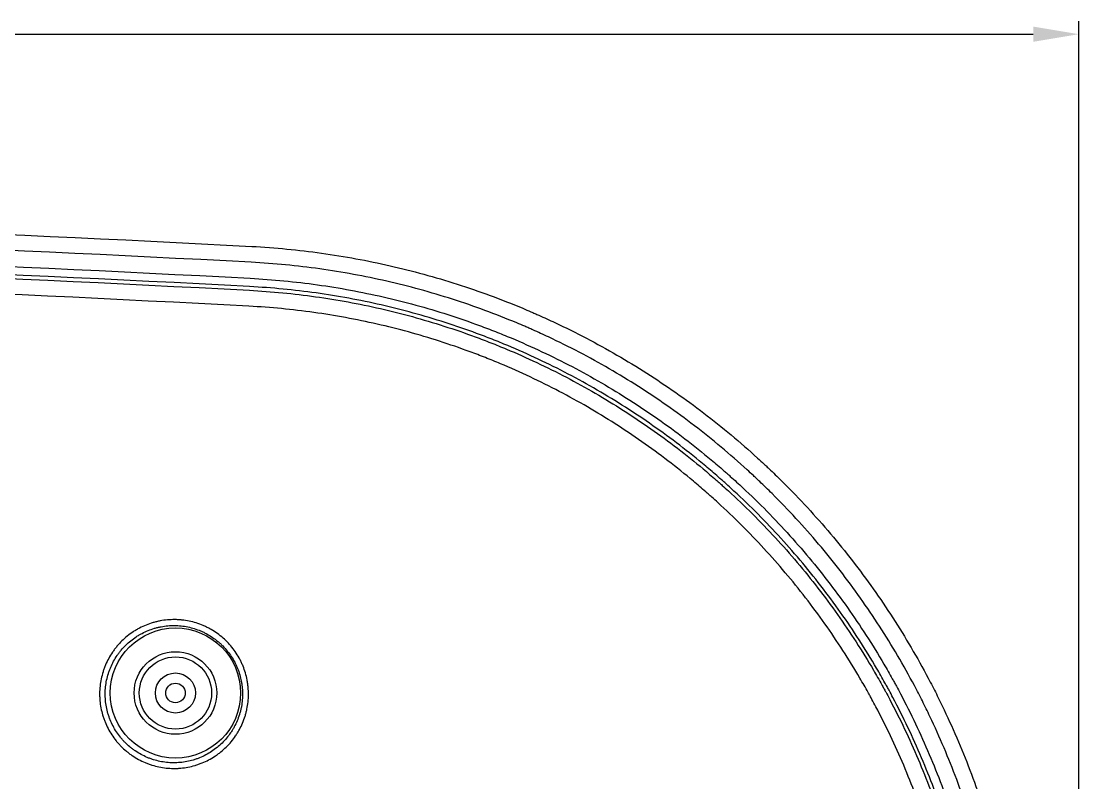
# Model space of a CAD drawing. Extents: x 60870 to 61464, y -29263 to -28843.
# Drawn here: x 61181.4 to 61246.4, y -29044.9 to -28998.1 of the extents above; entities that cross this region are included whole.
import ezdxf

# ---------------------------------------------------------------- set-up
doc = ezdxf.new("R2010")
doc.units = 0
doc.header["$LTSCALE"] = 7
doc.header["$MEASUREMENT"] = 0
doc.layers.add('08_ALL_FEATURES', color=7, linetype='CONTINUOUS')
doc.layers.add('DIM', color=2, linetype='CONTINUOUS')

msp = doc.modelspace()

# ---------------------------------------------------------------- linework, layer by layer
at = {"layer": '08_ALL_FEATURES', "color": 7, "linetype": 'Continuous'}
for radius in [4, 2.537, 2.221, 1.23, 0.6]:
    msp.add_circle((61190.911, -29039.39), radius, dxfattribs=at)
for points, knots in [([(60997.227, -29011.953), (61001.356, -29011.733), (61005.486, -29011.528), (61013.747, -29011.143), (61026.14, -29010.608), (61038.536, -29010.196), (61063.333, -29009.537), (61079.871, -29009.318), (61112.959, -29009.318), (61146.034, -29009.757), (61179.082, -29011.075), (61195.599, -29011.953)], [0, 0, 0, 0, 0.0625, 0.0625, 0.125, 0.25, 0.25, 0.5, 0.5, 0.75, 1, 1, 1, 1]), ([(61195.569, -29012.929), (61179.057, -29012.051), (61146.018, -29010.734), (61112.953, -29010.294), (61079.874, -29010.294), (61046.808, -29010.734), (61013.769, -29012.051), (60997.257, -29012.929)], [0, 0, 0, 0, 0.25, 0.5, 0.5, 0.75, 1, 1, 1, 1]), ([(60997.319, -29013.912), (60999.381, -29013.803), (61001.444, -29013.696), (61005.57, -29013.491), (61011.76, -29013.192), (61026.206, -29012.568), (61038.591, -29012.157), (61063.366, -29011.499), (61079.888, -29011.279), (61112.945, -29011.279), (61145.989, -29011.719), (61179.006, -29013.035), (61195.508, -29013.912)], [0, 0, 0, 0, 0.03125, 0.03125, 0.0625, 0.125, 0.25, 0.25, 0.5, 0.5, 0.75, 1, 1, 1, 1]), ([(61195.471, -29014.422), (61178.975, -29013.544), (61145.971, -29012.229), (61112.939, -29011.79), (61079.894, -29011.789), (61063.378, -29012.009), (61038.613, -29012.667), (61030.359, -29012.941), (61017.981, -29013.435), (61013.855, -29013.613), (61007.667, -29013.901), (61005.604, -29014), (61001.48, -29014.206), (60999.417, -29014.312), (60997.356, -29014.422)], [0, 0, 0, 0, 0.25, 0.5, 0.5, 0.75, 0.75, 0.875, 0.875, 0.9375, 0.9375, 0.96875, 0.96875, 1, 1, 1, 1]), ([(61195.599, -29011.953), (61197.044, -29012.03), (61198.473, -29012.169), (61201.304, -29012.565), (61202.706, -29012.823), (61205.48, -29013.457), (61206.853, -29013.833), (61209.571, -29014.704), (61210.916, -29015.199), (61212.413, -29015.825), (61212.662, -29015.931), (61212.91, -29016.038), (61213.076, -29016.111), (61213.159, -29016.147), (61213.572, -29016.331), (61213.9, -29016.48), (61214.878, -29016.94), (61215.522, -29017.26), (61217.427, -29018.257), (61218.663, -29018.974), (61221.068, -29020.508), (61222.236, -29021.326), (61224.507, -29023.065), (61225.608, -29023.985), (61226.808, -29025.08), (61226.94, -29025.202), (61227.139, -29025.387), (61227.205, -29025.449), (61227.336, -29025.573), (61227.664, -29025.884), (61227.987, -29026.198), (61228.753, -29026.96), (61229.25, -29027.477), (61230.707, -29029.057), (61231.629, -29030.148), (61233.377, -29032.403), (61234.202, -29033.567), (61235.754, -29035.97), (61236.482, -29037.208), (61237.244, -29038.645), (61237.328, -29038.805), (61237.493, -29039.126), (61237.739, -29039.609), (61237.977, -29040.094), (61238.441, -29041.068), (61238.735, -29041.723), (61239.574, -29043.7), (61240.575, -29046.374), (61241.345, -29049.123), (61241.998, -29051.91), (61242.266, -29053.322), (61242.473, -29054.754)], [0, 0, 0, 0, 0.0625, 0.0625, 0.125, 0.125, 0.1875, 0.1875, 0.25, 0.25, 0.257812, 0.261719, 0.261719, 0.265625, 0.265625, 0.28125, 0.28125, 0.3125, 0.3125, 0.375, 0.375, 0.4375, 0.4375, 0.5, 0.5, 0.507812, 0.507812, 0.511719, 0.511719, 0.515625, 0.53125, 0.53125, 0.5625, 0.5625, 0.625, 0.625, 0.6875, 0.6875, 0.75, 0.75, 0.757812, 0.757812, 0.765625, 0.78125, 0.78125, 0.8125, 0.8125, 0.875, 0.9375, 0.9375, 1, 1, 1, 1]), ([(61241.517, -29054.885), (61241.314, -29053.481), (61241.051, -29052.097), (61240.411, -29049.365), (61239.657, -29046.67), (61238.675, -29044.049), (61237.853, -29042.111), (61237.564, -29041.469), (61237.109, -29040.514), (61236.877, -29040.039), (61236.636, -29039.566), (61236.473, -29039.251), (61236.391, -29039.094), (61235.644, -29037.686), (61234.931, -29036.471), (61233.409, -29034.116), (61232.6, -29032.975), (61230.887, -29030.764), (61229.984, -29029.695), (61228.555, -29028.147), (61228.067, -29027.64), (61227.317, -29026.893), (61227, -29026.585), (61226.679, -29026.28), (61226.55, -29026.159), (61226.486, -29026.098), (61226.291, -29025.917), (61226.161, -29025.797), (61224.985, -29024.724), (61223.905, -29023.821), (61221.68, -29022.117), (61220.534, -29021.315), (61218.177, -29019.811), (61216.965, -29019.109), (61215.098, -29018.131), (61214.467, -29017.818), (61213.509, -29017.367), (61213.187, -29017.22), (61212.782, -29017.041), (61212.701, -29017.005), (61212.538, -29016.934), (61212.295, -29016.828), (61212.051, -29016.724), (61210.584, -29016.111), (61209.265, -29015.626), (61206.601, -29014.772), (61205.255, -29014.404), (61202.535, -29013.782), (61201.162, -29013.529), (61198.387, -29013.14), (61196.985, -29013.004), (61195.569, -29012.929)], [0, 0, 0, 0, 0.0625, 0.0625, 0.125, 0.1875, 0.1875, 0.21875, 0.21875, 0.234375, 0.242187, 0.242187, 0.25, 0.25, 0.3125, 0.3125, 0.375, 0.375, 0.4375, 0.4375, 0.46875, 0.46875, 0.484375, 0.488281, 0.488281, 0.492187, 0.492187, 0.5, 0.5, 0.5625, 0.5625, 0.625, 0.625, 0.6875, 0.6875, 0.71875, 0.71875, 0.734375, 0.734375, 0.738281, 0.738281, 0.742187, 0.75, 0.75, 0.8125, 0.8125, 0.875, 0.875, 0.9375, 0.9375, 1, 1, 1, 1]), ([(61240.027, -29055.107), (61239.83, -29053.746), (61239.575, -29052.405), (61238.956, -29049.758), (61238.59, -29048.454), (61237.751, -29045.882), (61237.277, -29044.614), (61236.218, -29042.116), (61235.633, -29040.885), (61234.912, -29039.522), (61234.79, -29039.295), (61234.666, -29039.069), (61234.584, -29038.918), (61234.542, -29038.843), (61234.333, -29038.468), (61234.163, -29038.17), (61233.643, -29037.284), (61233.285, -29036.702), (61232.177, -29034.985), (61231.392, -29033.876), (61229.732, -29031.732), (61228.856, -29030.696), (61227.015, -29028.697), (61226.048, -29027.734), (61224.909, -29026.692), (61224.781, -29026.577), (61224.589, -29026.405), (61224.525, -29026.348), (61224.396, -29026.234), (61224.074, -29025.951), (61223.748, -29025.672), (61222.961, -29025.013), (61222.429, -29024.587), (61220.807, -29023.344), (61219.696, -29022.565), (61217.411, -29021.106), (61216.237, -29020.425), (61213.829, -29019.162), (61212.594, -29018.581), (61211.169, -29017.983), (61211.01, -29017.918), (61210.691, -29017.788), (61210.213, -29017.597), (61209.734, -29017.414), (61208.771, -29017.059), (61208.127, -29016.837), (61206.183, -29016.213), (61203.566, -29015.496), (61200.897, -29015.004), (61198.203, -29014.627), (61196.844, -29014.495), (61195.471, -29014.422)], [0, 0, 0, 0, 0.0625, 0.0625, 0.125, 0.125, 0.1875, 0.1875, 0.25, 0.25, 0.257812, 0.261719, 0.261719, 0.265625, 0.265625, 0.28125, 0.28125, 0.3125, 0.3125, 0.375, 0.375, 0.4375, 0.4375, 0.5, 0.5, 0.507813, 0.507813, 0.511719, 0.511719, 0.515625, 0.53125, 0.53125, 0.5625, 0.5625, 0.625, 0.625, 0.6875, 0.6875, 0.75, 0.75, 0.757813, 0.757813, 0.765625, 0.78125, 0.78125, 0.8125, 0.8125, 0.875, 0.9375, 0.9375, 1, 1, 1, 1]), ([(61195.508, -29013.912), (61196.895, -29013.986), (61198.269, -29014.119), (61200.992, -29014.501), (61203.689, -29014.998), (61206.334, -29015.723), (61208.298, -29016.353), (61208.95, -29016.578), (61209.922, -29016.937), (61210.407, -29017.122), (61210.89, -29017.315), (61211.212, -29017.446), (61211.372, -29017.512), (61212.813, -29018.115), (61214.061, -29018.703), (61216.495, -29019.979), (61217.681, -29020.667), (61219.99, -29022.142), (61221.114, -29022.929), (61222.752, -29024.185), (61223.29, -29024.616), (61224.086, -29025.282), (61224.415, -29025.564), (61224.74, -29025.85), (61224.87, -29025.965), (61224.935, -29026.023), (61225.129, -29026.197), (61225.258, -29026.313), (61226.41, -29027.366), (61227.387, -29028.339), (61229.248, -29030.36), (61230.132, -29031.407), (61231.81, -29033.574), (61232.603, -29034.694), (61233.724, -29036.429), (61234.086, -29037.017), (61234.611, -29037.913), (61234.783, -29038.214), (61234.994, -29038.593), (61235.036, -29038.669), (61235.12, -29038.821), (61235.245, -29039.05), (61235.368, -29039.279), (61236.097, -29040.656), (61236.687, -29041.9), (61237.758, -29044.425), (61238.237, -29045.706), (61239.085, -29048.306), (61239.454, -29049.624), (61240.081, -29052.299), (61240.338, -29053.655), (61240.537, -29055.03)], [0, 0, 0, 0, 0.0625, 0.0625, 0.125, 0.1875, 0.1875, 0.21875, 0.21875, 0.234375, 0.242188, 0.242188, 0.25, 0.25, 0.3125, 0.3125, 0.375, 0.375, 0.4375, 0.4375, 0.46875, 0.46875, 0.484375, 0.488281, 0.488281, 0.492188, 0.492188, 0.5, 0.5, 0.5625, 0.5625, 0.625, 0.625, 0.6875, 0.6875, 0.71875, 0.71875, 0.734375, 0.734375, 0.738281, 0.738281, 0.742187, 0.75, 0.75, 0.8125, 0.8125, 0.875, 0.875, 0.9375, 0.9375, 1, 1, 1, 1]), ([(61195.459, -29014.65), (61196.825, -29014.723), (61198.179, -29014.854), (61200.86, -29015.23), (61203.515, -29015.719), (61206.12, -29016.433), (61208.054, -29017.054), (61208.696, -29017.275), (61209.653, -29017.628), (61210.131, -29017.81), (61210.607, -29018), (61210.923, -29018.129), (61211.082, -29018.194), (61212.5, -29018.788), (61213.729, -29019.367), (61216.126, -29020.624), (61217.294, -29021.301), (61219.568, -29022.754), (61220.674, -29023.529), (61222.288, -29024.766), (61222.818, -29025.19), (61223.601, -29025.846), (61223.925, -29026.123), (61224.246, -29026.406), (61224.374, -29026.519), (61224.438, -29026.576), (61224.629, -29026.747), (61224.756, -29026.861), (61225.89, -29027.898), (61226.852, -29028.856), (61228.685, -29030.846), (61229.556, -29031.877), (61231.208, -29034.011), (61231.989, -29035.114), (61233.092, -29036.823), (61233.449, -29037.402), (61233.966, -29038.284), (61234.135, -29038.58), (61234.343, -29038.954), (61234.385, -29039.029), (61234.467, -29039.178), (61234.59, -29039.403), (61234.711, -29039.629), (61235.429, -29040.986), (61236.011, -29042.21), (61237.065, -29044.697), (61237.537, -29045.958), (61238.372, -29048.518), (61238.736, -29049.817), (61239.352, -29052.45), (61239.606, -29053.786), (61239.802, -29055.14)], [0, 0, 0, 0, 0.0625, 0.0625, 0.125, 0.1875, 0.1875, 0.21875, 0.21875, 0.234375, 0.242188, 0.242188, 0.25, 0.25, 0.3125, 0.3125, 0.375, 0.375, 0.4375, 0.4375, 0.46875, 0.46875, 0.484375, 0.488281, 0.488281, 0.492188, 0.492188, 0.5, 0.5, 0.5625, 0.5625, 0.625, 0.625, 0.6875, 0.6875, 0.71875, 0.71875, 0.734375, 0.734375, 0.738281, 0.738281, 0.742188, 0.75, 0.75, 0.8125, 0.8125, 0.875, 0.875, 0.9375, 0.9375, 1, 1, 1, 1]), ([(61238.845, -29055.271), (61238.653, -29053.945), (61238.405, -29052.637), (61237.801, -29050.059), (61237.445, -29048.788), (61236.627, -29046.281), (61236.165, -29045.046), (61235.133, -29042.611), (61234.564, -29041.412), (61233.861, -29040.084), (61233.742, -29039.863), (61233.622, -29039.643), (61233.541, -29039.496), (61233.5, -29039.423), (61233.297, -29039.057), (61233.131, -29038.767), (61232.625, -29037.903), (61232.276, -29037.336), (61231.196, -29035.663), (61230.431, -29034.583), (61228.813, -29032.494), (61227.96, -29031.484), (61226.166, -29029.536), (61225.224, -29028.598), (61224.113, -29027.583), (61223.989, -29027.471), (61223.802, -29027.303), (61223.74, -29027.248), (61223.614, -29027.137), (61223.3, -29026.86), (61222.983, -29026.589), (61222.216, -29025.947), (61221.697, -29025.531), (61220.117, -29024.32), (61219.034, -29023.561), (61216.807, -29022.139), (61215.664, -29021.476), (61213.317, -29020.246), (61212.114, -29019.679), (61210.725, -29019.097), (61210.57, -29019.033), (61210.26, -29018.907), (61209.794, -29018.721), (61209.327, -29018.542), (61208.389, -29018.196), (61207.761, -29017.98), (61205.867, -29017.372), (61203.317, -29016.673), (61200.717, -29016.194), (61198.092, -29015.826), (61196.767, -29015.698), (61195.429, -29015.626)], [0, 0, 0, 0, 0.0625, 0.0625, 0.125, 0.125, 0.1875, 0.1875, 0.25, 0.25, 0.257813, 0.261719, 0.261719, 0.265625, 0.265625, 0.28125, 0.28125, 0.3125, 0.3125, 0.375, 0.375, 0.4375, 0.4375, 0.5, 0.5, 0.507813, 0.507813, 0.511719, 0.511719, 0.515625, 0.53125, 0.53125, 0.5625, 0.5625, 0.625, 0.625, 0.6875, 0.6875, 0.75, 0.75, 0.757812, 0.757812, 0.765625, 0.78125, 0.78125, 0.8125, 0.8125, 0.875, 0.9375, 0.9375, 1, 1, 1, 1]), ([(61194.084, -29036.245), (61194.19, -29036.353), (61194.29, -29036.465), (61194.477, -29036.697), (61194.653, -29036.938), (61194.805, -29037.196), (61194.892, -29037.363), (61194.909, -29037.396), (61194.943, -29037.464), (61194.959, -29037.498), (61195.006, -29037.6), (61195.036, -29037.669), (61195.12, -29037.877), (61195.218, -29038.159), (61195.289, -29038.449), (61195.331, -29038.669), (61195.343, -29038.743), (61195.359, -29038.855), (61195.363, -29038.892), (61195.372, -29038.967), (61195.376, -29039.005), (61195.393, -29039.192), (61195.399, -29039.341), (61195.396, -29039.639), (61195.388, -29039.788), (61195.356, -29040.085), (61195.333, -29040.232), (61195.295, -29040.417), (61195.287, -29040.454), (61195.269, -29040.527), (61195.242, -29040.637), (61195.212, -29040.745), (61195.145, -29040.959), (61195.042, -29041.238), (61194.912, -29041.507), (61194.805, -29041.704), (61194.767, -29041.769), (61194.709, -29041.866), (61194.688, -29041.898), (61194.648, -29041.961), (61194.544, -29042.118), (61194.341, -29042.386), (61194.14, -29042.605), (61193.927, -29042.814), (61193.816, -29042.914), (61193.669, -29043.033), (61193.639, -29043.056), (61193.58, -29043.102), (61193.489, -29043.169), (61193.397, -29043.233), (61193.21, -29043.356), (61192.953, -29043.507), (61192.683, -29043.633), (61192.474, -29043.717), (61192.404, -29043.744), (61192.261, -29043.794), (61192.19, -29043.817), (61191.974, -29043.88), (61191.684, -29043.951), (61191.389, -29043.992), (61191.166, -29044.013), (61191.091, -29044.018), (61190.979, -29044.023), (61190.941, -29044.024), (61190.866, -29044.025), (61190.828, -29044.025), (61190.64, -29044.024), (61190.49, -29044.015), (61190.194, -29043.984), (61189.9, -29043.938), (61189.61, -29043.863), (61189.431, -29043.808), (61189.395, -29043.796), (61189.324, -29043.772), (61189.288, -29043.759), (61189.182, -29043.721), (61189.112, -29043.693), (61188.905, -29043.605), (61188.636, -29043.476), (61188.38, -29043.32), (61188.225, -29043.215), (61188.194, -29043.193), (61188.133, -29043.149), (61188.103, -29043.127), (61188.012, -29043.059), (61187.953, -29043.012), (61187.78, -29042.868), (61187.67, -29042.766), (61187.512, -29042.606), (61187.435, -29042.523), (61187.361, -29042.438), (61187.312, -29042.381), (61187.288, -29042.352), (61187.17, -29042.205), (61187.082, -29042.084), (61186.918, -29041.834), (61186.768, -29041.577), (61186.642, -29041.306), (61186.572, -29041.132), (61186.558, -29041.097), (61186.532, -29041.026), (61186.519, -29040.991), (61186.482, -29040.884), (61186.459, -29040.812), (61186.396, -29040.597), (61186.326, -29040.307), (61186.285, -29040.012), (61186.265, -29039.788), (61186.26, -29039.714), (61186.255, -29039.601), (61186.254, -29039.563), (61186.253, -29039.488), (61186.253, -29039.45), (61186.255, -29039.262), (61186.264, -29039.113), (61186.296, -29038.816), (61186.319, -29038.669), (61186.379, -29038.377), (61186.417, -29038.233), (61186.473, -29038.053), (61186.485, -29038.017), (61186.509, -29037.946), (61186.547, -29037.839), (61186.588, -29037.735), (61186.676, -29037.528), (61186.806, -29037.26), (61186.961, -29037.006), (61187.088, -29036.82), (61187.131, -29036.759), (61187.2, -29036.669), (61187.223, -29036.639), (61187.27, -29036.58), (61187.388, -29036.434), (61187.616, -29036.188), (61187.839, -29035.989), (61188.071, -29035.802), (61188.192, -29035.714), (61188.349, -29035.611), (61188.381, -29035.59), (61188.445, -29035.551), (61188.542, -29035.492), (61188.64, -29035.438), (61188.838, -29035.334), (61189.109, -29035.209), (61189.39, -29035.111), (61189.606, -29035.047), (61189.678, -29035.027), (61189.788, -29035.001), (61189.825, -29034.992), (61189.899, -29034.977), (61189.936, -29034.969), (61190.12, -29034.934), (61190.415, -29034.893), (61190.713, -29034.881), (61190.937, -29034.882), (61191.012, -29034.885), (61191.161, -29034.893), (61191.236, -29034.899), (61191.462, -29034.923), (61191.61, -29034.947), (61191.902, -29035.007), (61192.19, -29035.082), (61192.471, -29035.185), (61192.643, -29035.258), (61192.678, -29035.273), (61192.746, -29035.304), (61192.781, -29035.32), (61192.883, -29035.369), (61192.949, -29035.403), (61193.147, -29035.511), (61193.401, -29035.666), (61193.639, -29035.845), (61193.868, -29036.036), (61193.978, -29036.138), (61194.084, -29036.245)], [0, 0, 0, 0, 0.015625, 0.015625, 0.03125, 0.046875, 0.046875, 0.050781, 0.050781, 0.054688, 0.054688, 0.0625, 0.0625, 0.078125, 0.09375, 0.09375, 0.101563, 0.101563, 0.105469, 0.105469, 0.109375, 0.109375, 0.125, 0.125, 0.140625, 0.140625, 0.15625, 0.15625, 0.160156, 0.160156, 0.164063, 0.171875, 0.171875, 0.1875, 0.203125, 0.203125, 0.210938, 0.210938, 0.214844, 0.214844, 0.21875, 0.234375, 0.25, 0.25, 0.265625, 0.265625, 0.269531, 0.269531, 0.273438, 0.28125, 0.28125, 0.296875, 0.3125, 0.3125, 0.320313, 0.320313, 0.328125, 0.328125, 0.34375, 0.359375, 0.359375, 0.367188, 0.367188, 0.371094, 0.371094, 0.375, 0.375, 0.390625, 0.390625, 0.40625, 0.421875, 0.421875, 0.425781, 0.425781, 0.429688, 0.429688, 0.4375, 0.4375, 0.453125, 0.46875, 0.46875, 0.472656, 0.472656, 0.476563, 0.476563, 0.484375, 0.484375, 0.5, 0.5, 0.507813, 0.511719, 0.511719, 0.515625, 0.515625, 0.53125, 0.53125, 0.546875, 0.5625, 0.5625, 0.566406, 0.566406, 0.570313, 0.570313, 0.578125, 0.578125, 0.59375, 0.609375, 0.609375, 0.617188, 0.617188, 0.621094, 0.621094, 0.625, 0.625, 0.640625, 0.640625, 0.65625, 0.65625, 0.671875, 0.671875, 0.675781, 0.675781, 0.679688, 0.6875, 0.6875, 0.703125, 0.71875, 0.71875, 0.726563, 0.726563, 0.730469, 0.730469, 0.734375, 0.75, 0.765625, 0.765625, 0.78125, 0.78125, 0.785156, 0.785156, 0.789063, 0.796875, 0.796875, 0.8125, 0.828125, 0.828125, 0.835938, 0.835938, 0.839844, 0.839844, 0.84375, 0.84375, 0.859375, 0.875, 0.875, 0.882813, 0.882813, 0.890625, 0.890625, 0.90625, 0.90625, 0.921875, 0.9375, 0.9375, 0.941406, 0.941406, 0.945312, 0.945312, 0.953125, 0.953125, 0.96875, 0.984375, 0.984375, 1, 1, 1, 1]), ([(61193.822, -29036.502), (61193.798, -29036.478), (61193.773, -29036.453), (61193.723, -29036.405), (61193.647, -29036.333), (61193.569, -29036.265), (61193.41, -29036.133), (61193.191, -29035.967), (61192.956, -29035.824), (61192.774, -29035.724), (61192.712, -29035.693), (61192.618, -29035.647), (61192.587, -29035.633), (61192.523, -29035.604), (61192.492, -29035.59), (61192.332, -29035.523), (61192.073, -29035.428), (61191.808, -29035.359), (61191.538, -29035.303), (61191.401, -29035.282), (61191.124, -29035.252), (61190.986, -29035.244), (61190.711, -29035.242), (61190.436, -29035.254), (61190.163, -29035.292), (61189.994, -29035.324), (61189.96, -29035.331), (61189.892, -29035.346), (61189.858, -29035.353), (61189.756, -29035.378), (61189.689, -29035.396), (61189.491, -29035.455), (61189.231, -29035.545), (61188.981, -29035.661), (61188.798, -29035.757), (61188.708, -29035.807), (61188.619, -29035.861), (61188.56, -29035.897), (61188.53, -29035.916), (61188.385, -29036.011), (61188.273, -29036.093), (61188.059, -29036.266), (61187.854, -29036.448), (61187.667, -29036.651), (61187.556, -29036.784), (61187.534, -29036.811), (61187.491, -29036.865), (61187.47, -29036.893), (61187.407, -29036.976), (61187.367, -29037.032), (61187.25, -29037.203), (61187.107, -29037.438), (61186.987, -29037.685), (61186.906, -29037.876), (61186.88, -29037.94), (61186.833, -29038.07), (61186.81, -29038.136), (61186.748, -29038.335), (61186.713, -29038.468), (61186.657, -29038.738), (61186.636, -29038.873), (61186.606, -29039.147), (61186.598, -29039.284), (61186.597, -29039.458), (61186.597, -29039.493), (61186.598, -29039.562), (61186.601, -29039.667), (61186.607, -29039.77), (61186.626, -29039.976), (61186.664, -29040.248), (61186.728, -29040.516), (61186.786, -29040.715), (61186.807, -29040.781), (61186.842, -29040.879), (61186.854, -29040.912), (61186.878, -29040.977), (61186.891, -29041.009), (61186.955, -29041.17), (61187.071, -29041.42), (61187.21, -29041.657), (61187.361, -29041.887), (61187.442, -29041.999), (61187.551, -29042.135), (61187.574, -29042.161), (61187.619, -29042.215), (61187.687, -29042.293), (61187.758, -29042.369), (61187.903, -29042.517), (61188.005, -29042.611), (61188.165, -29042.744), (61188.219, -29042.787), (61188.303, -29042.85), (61188.331, -29042.871), (61188.387, -29042.911), (61188.416, -29042.931), (61188.559, -29043.028), (61188.794, -29043.172), (61189.043, -29043.292), (61189.234, -29043.372), (61189.298, -29043.398), (61189.396, -29043.434), (61189.429, -29043.445), (61189.495, -29043.467), (61189.528, -29043.478), (61189.693, -29043.53), (61189.96, -29043.598), (61190.232, -29043.641), (61190.505, -29043.67), (61190.643, -29043.678), (61190.817, -29043.679), (61190.852, -29043.679), (61190.921, -29043.678), (61191.025, -29043.674), (61191.129, -29043.668), (61191.334, -29043.649), (61191.606, -29043.61), (61191.874, -29043.546), (61192.073, -29043.487), (61192.139, -29043.466), (61192.237, -29043.431), (61192.27, -29043.42), (61192.335, -29043.395), (61192.367, -29043.382), (61192.528, -29043.317), (61192.777, -29043.201), (61193.014, -29043.062), (61193.244, -29042.911), (61193.356, -29042.83), (61193.573, -29042.655), (61193.676, -29042.562), (61193.872, -29042.369), (61194.058, -29042.167), (61194.224, -29041.948), (61194.321, -29041.804), (61194.341, -29041.776), (61194.378, -29041.717), (61194.397, -29041.688), (61194.451, -29041.599), (61194.486, -29041.539), (61194.585, -29041.357), (61194.705, -29041.109), (61194.799, -29040.851), (61194.861, -29040.654), (61194.89, -29040.554), (61194.915, -29040.453), (61194.93, -29040.385), (61194.938, -29040.351), (61194.973, -29040.181), (61194.995, -29040.045), (61195.024, -29039.771), (61195.04, -29039.497), (61195.029, -29039.221), (61195.013, -29039.049), (61195.01, -29039.014), (61195.002, -29038.945), (61194.997, -29038.91), (61194.983, -29038.807), (61194.972, -29038.739), (61194.933, -29038.535), (61194.868, -29038.268), (61194.778, -29038.008), (61194.7, -29037.816), (61194.673, -29037.753), (61194.615, -29037.627), (61194.584, -29037.564), (61194.487, -29037.38), (61194.347, -29037.142), (61194.185, -29036.92), (61194.012, -29036.705), (61193.92, -29036.602), (61193.822, -29036.502)], [0, 0, 0, 0, 0.003906, 0.003906, 0.007812, 0.015625, 0.015625, 0.03125, 0.046875, 0.046875, 0.054688, 0.054688, 0.058594, 0.058594, 0.0625, 0.0625, 0.078125, 0.09375, 0.09375, 0.109375, 0.109375, 0.125, 0.125, 0.140625, 0.15625, 0.15625, 0.160156, 0.160156, 0.164062, 0.164062, 0.171875, 0.171875, 0.1875, 0.203125, 0.203125, 0.210937, 0.214844, 0.214844, 0.21875, 0.21875, 0.234375, 0.234375, 0.25, 0.265625, 0.265625, 0.269531, 0.269531, 0.273438, 0.273438, 0.28125, 0.28125, 0.296875, 0.3125, 0.3125, 0.320313, 0.320313, 0.328125, 0.328125, 0.34375, 0.34375, 0.359375, 0.359375, 0.375, 0.375, 0.378906, 0.378906, 0.382813, 0.390625, 0.390625, 0.40625, 0.421875, 0.421875, 0.429688, 0.429688, 0.433594, 0.433594, 0.4375, 0.4375, 0.453125, 0.46875, 0.46875, 0.484375, 0.484375, 0.488281, 0.488281, 0.492187, 0.5, 0.5, 0.515625, 0.515625, 0.523437, 0.523437, 0.527344, 0.527344, 0.53125, 0.53125, 0.546875, 0.5625, 0.5625, 0.570312, 0.570312, 0.574219, 0.574219, 0.578125, 0.578125, 0.59375, 0.609375, 0.609375, 0.625, 0.625, 0.628906, 0.628906, 0.632812, 0.640625, 0.640625, 0.65625, 0.671875, 0.671875, 0.679687, 0.679687, 0.683594, 0.683594, 0.6875, 0.6875, 0.703125, 0.71875, 0.71875, 0.734375, 0.734375, 0.75, 0.75, 0.765625, 0.78125, 0.78125, 0.785156, 0.785156, 0.789062, 0.789062, 0.796875, 0.796875, 0.8125, 0.828125, 0.828125, 0.835937, 0.839844, 0.839844, 0.84375, 0.84375, 0.859375, 0.859375, 0.875, 0.890625, 0.890625, 0.894531, 0.894531, 0.898438, 0.898438, 0.90625, 0.90625, 0.921875, 0.9375, 0.9375, 0.945313, 0.945313, 0.953125, 0.953125, 0.96875, 0.984375, 0.984375, 1, 1, 1, 1])]:
    msp.add_open_spline(points, degree=3, knots=knots, dxfattribs=at)
for points in [[(60997.367, -29014.65), (61013.875, -29013.772), (61046.89, -29012.456), (61096.413, -29011.799), (61145.936, -29012.456), (61178.951, -29013.772), (61195.459, -29014.65)], [(61195.429, -29015.626), (61178.926, -29014.749), (61145.921, -29013.433), (61096.413, -29012.776), (61046.905, -29013.433), (61013.9, -29014.749), (60997.397, -29015.626)]]:
    msp.add_open_spline(points, degree=3, dxfattribs=at)
at = {"layer": 'DIM'}
for p, q in [((61246.411, -29108.688), (61246.411, -28998.115)), ((60949.216, -28998.915), (61243.611, -28998.915))]:
    msp.add_line(p, q, dxfattribs=at)
msp.add_solid([(61243.611, -28998.448), (61243.611, -28999.381), (61246.411, -28998.915)], dxfattribs=at)

doc.saveas('drawing.dxf')
